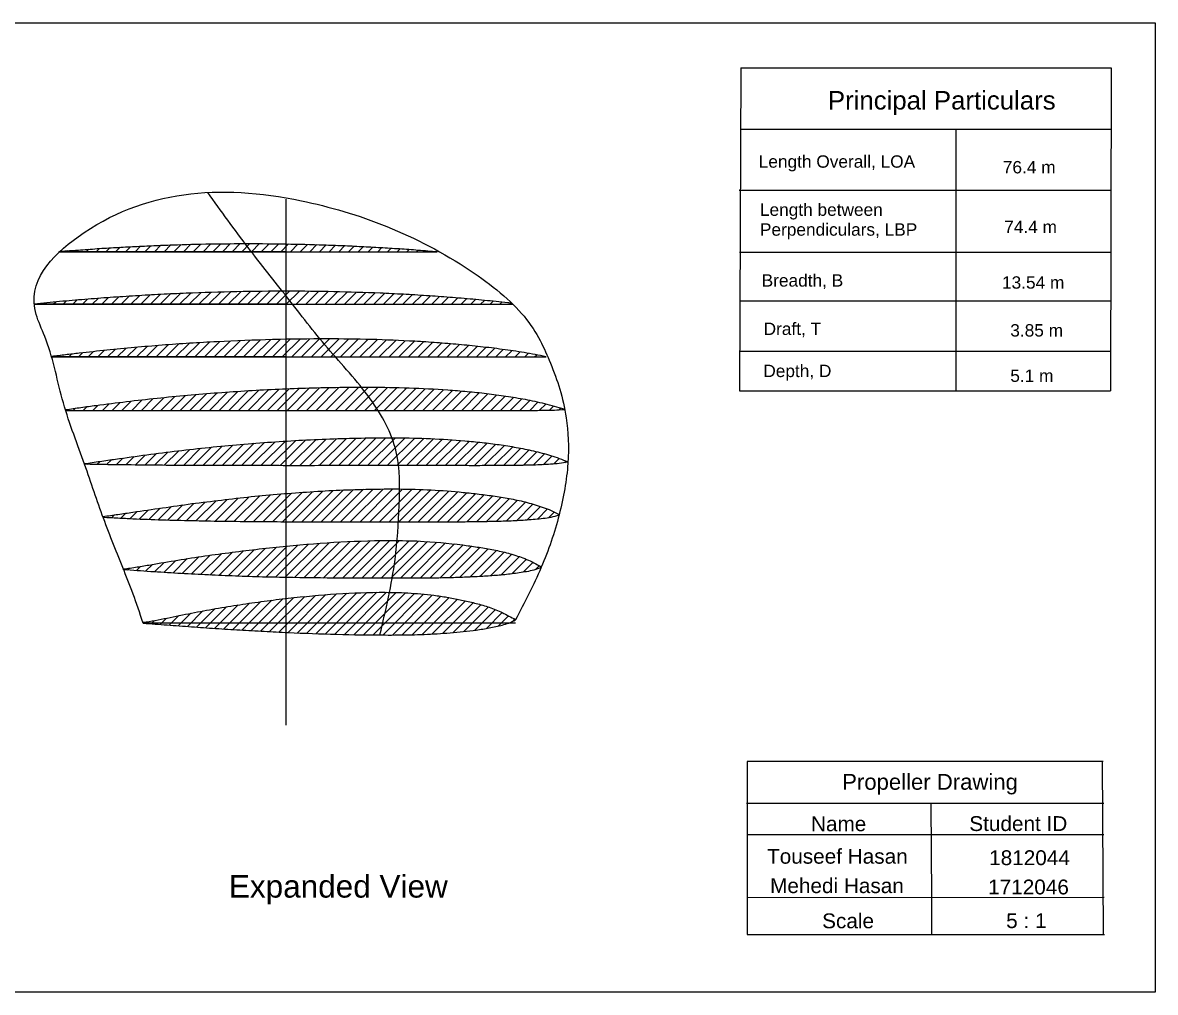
# Model space of a CAD drawing. Header units: inches. Extents: x 710 to 4048, y 319 to 1873.
# Drawn here: x 2233 to 4048, y 319 to 1873 of the extents above; entities that cross this region are included whole.
import ezdxf
from ezdxf.enums import TextEntityAlignment as Align

# ---------------------------------------------------------------- set-up
doc = ezdxf.new("R2010")
doc.units = ezdxf.units.IN
doc.header["$MEASUREMENT"] = 0
doc.layers.add('1', color=255, linetype='Continuous')
doc.layers.add('EXP SECTS', color=255, linetype='Continuous')
doc.layers.add('Text', color=255, linetype='Continuous', lineweight=13)
doc.styles.get("Standard").update_dxf_attribs({"font": 'arial.ttf'})
pattern_1 = [(45, (-2718.387, 901.953), (-7.778175, 7.778175), [])]

msp = doc.modelspace()

# ---------------------------------------------------------------- hatches: boundary and pattern name
at = {"layer": '1'}
h = msp.add_hatch(dxfattribs=at)
h.set_pattern_fill('ANSI31', color=256, scale=88)
h.set_pattern_definition(pattern_1)
edge = h.paths.add_edge_path()
edge.add_line((2896.8, 1506.2), (2896.8, 1506.3))
edge.add_spline(control_points=[(2896.8, 1506.3), (2891.8, 1506.8), (2881.7, 1507.6), (2861.5, 1509.3), (2836.3, 1511.1), (2806, 1513), (2775.8, 1514.7), (2745.5, 1516.1), (2705.1, 1517.6), (2654.7, 1518.9), (2594.1, 1519.4), (2533.6, 1518.9), (2483.1, 1517.6), (2442.8, 1516.1), (2412.5, 1514.7), (2382.2, 1513), (2351.9, 1511.2), (2325.7, 1509), (2305.5, 1508.1), (2295.4, 1506.9), (2291.5, 1506.5)], knot_values=[0.111835, 0.111835, 0.111835, 0.111835, 13.920372, 27.724026, 55.315535, 82.890312, 110.44982, 137.998619, 165.53672, 220.591546, 275.630385, 330.669225, 385.724054, 413.262736, 440.811164, 468.370634, 495.943874, 523.532014, 540.326135, 551.032568, 551.032568, 551.032568, 551.032568], degree=3, periodic=0)
edge.add_spline(control_points=[(2291.5, 1506.5), (2291.5, 1506.5), (2291.5, 1506.4), (2291.4, 1506.4)], knot_values=[536.767904, 536.767904, 536.767904, 536.767904, 536.916572, 536.916572, 536.916572, 536.916572], degree=3, periodic=0)
edge.add_line((2291.4, 1506.4), (2291.4, 1506.2))
edge.add_line((2291.4, 1506.2), (2896.8, 1506.2))
edge = h.paths.add_edge_path()
edge.add_spline(control_points=[(3018.4, 1421.9), (3017.8, 1422.4), (3017.3, 1423), (3016.7, 1423.5)], knot_values=[1210.177692, 1210.177692, 1210.177692, 1210.177692, 1212.124404, 1212.124404, 1212.124404, 1212.124404], degree=3, periodic=0)
edge.add_spline(control_points=[(3016.7, 1423.5), (3014.5, 1423.8), (3006, 1424.7), (2985.1, 1427), (2954.2, 1430), (2917, 1433.1), (2879.9, 1435.7), (2842.7, 1438), (2793.2, 1440.4), (2731.3, 1442.3), (2654.7, 1443.1), (2575.8, 1442.3), (2508.2, 1440.2), (2454.2, 1437.8), (2413.6, 1435.5), (2373, 1432.8), (2332.4, 1429.8), (2298.6, 1426.9), (2271.9, 1424.4), (2258.7, 1423), (2252.2, 1422.4)], knot_values=[10.722336, 10.722336, 10.722336, 10.722336, 16.999236, 33.984195, 67.912049, 101.799838, 135.655652, 169.487878, 203.298349, 270.871526, 338.414022, 412.173786, 485.965656, 522.881744, 559.816623, 596.775068, 633.758834, 670.772714, 689.292973, 707.03735, 707.03735, 707.03735, 707.03735], degree=3, periodic=0)
edge.add_spline(control_points=[(2252.2, 1422.4), (2252.2, 1422.2), (2252.2, 1422.1), (2252.2, 1421.9)], knot_values=[447.886919, 447.886919, 447.886919, 447.886919, 448.333474, 448.333474, 448.333474, 448.333474], degree=3, periodic=0)
edge.add_line((2252.2, 1421.9), (3018.4, 1421.9))
edge = h.paths.add_edge_path()
edge.add_line((3071.3, 1337.6), (3071.3, 1337.9))
edge.add_spline(control_points=[(3071.3, 1337.9), (3065.5, 1339.1), (3053.8, 1341.5), (3030.5, 1345.6), (3001.3, 1349.8), (2966.3, 1354), (2931.3, 1357.5), (2896.3, 1360.4), (2849.6, 1363.5), (2791.2, 1365.8), (2715.1, 1366.8), (2632.8, 1365.7), (2559.1, 1362.8), (2500.2, 1359.5), (2456, 1356.3), (2411.8, 1352.7), (2367.6, 1348.4), (2330.8, 1344.4), (2301.3, 1340.9), (2286.6, 1339.1), (2279.2, 1338.2)], knot_values=[0, 0, 0, 0, 16.236099, 32.403741, 64.574819, 96.631199, 128.618561, 160.555293, 192.452628, 256.164141, 319.826727, 400.196305, 480.619382, 520.866958, 561.148071, 601.466172, 641.834358, 682.253073, 702.48408, 722.729651, 722.729651, 722.729651, 722.729651], degree=3, periodic=0)
edge.add_line((2279.2, 1338.2), (2279.2, 1337.6))
edge.add_line((2279.2, 1337.6), (2654.7, 1337.6))
edge.add_line((2654.7, 1337.6), (3071.3, 1337.6))
edge = h.paths.add_edge_path()
edge.add_spline(control_points=[(3100.3, 1253.6), (3095.2, 1255.2), (3084.9, 1258.4), (3064.2, 1263.8), (3038.3, 1269.3), (3007.2, 1274.5), (2976.1, 1278.6), (2945, 1281.8), (2903.6, 1285.2), (2851.8, 1287.9), (2777.8, 1289.1), (2692, 1287.7), (2610.7, 1284.2), (2545.6, 1279.9), (2496.8, 1275.8), (2448, 1271.2), (2399.2, 1265.6), (2358.6, 1260.5), (2326.7, 1256.2), (2311.2, 1254), (2303.7, 1252.9)], knot_values=[0, 0, 0, 0, 14.736085, 29.348015, 58.239858, 86.880651, 115.375282, 143.773399, 172.112196, 228.679586, 285.177903, 373.913948, 462.726093, 507.186009, 551.70007, 596.268476, 640.912787, 685.623717, 708.009546, 728.490829, 728.490829, 728.490829, 728.490829], degree=3, periodic=0)
edge.add_spline(control_points=[(2303.7, 1252.9), (2303.8, 1252.6), (2304, 1252.2), (2304.1, 1251.9)], knot_values=[311.960941, 311.960941, 311.960941, 311.960941, 312.787248, 312.787248, 312.787248, 312.787248], degree=3, periodic=0)
edge.add_spline(control_points=[(2304.1, 1251.9), (2311.4, 1251.9), (2326.8, 1251.9), (2358.6, 1251.9), (2399.2, 1251.9), (2448, 1251.9), (2496.8, 1251.9), (2545.6, 1251.9), (2610.7, 1251.9), (2692, 1251.9), (2777.8, 1251.9), (2851.8, 1251.9), (2903.6, 1251.9), (2945, 1251.9), (2976.1, 1251.9), (3007.1, 1251.9), (3038.2, 1251.9), (3064.1, 1252), (3084.8, 1252.4), (3095.2, 1253), (3100.3, 1253.3)], knot_values=[2.198268, 2.198268, 2.198268, 2.198268, 22.182, 44.364, 88.727, 133.091, 177.454, 221.818, 266.181, 354.908, 443.635, 500.124, 556.613, 584.857, 613.102, 641.346, 669.591007, 697.835729, 711.96255, 726.102286, 726.102286, 726.102286, 726.102286], degree=3, periodic=0)
edge.add_line((3100.3, 1253.3), (3100.3, 1253.6))
h = msp.add_hatch(dxfattribs=at)
h.set_pattern_fill('ANSI31', color=256, scale=88)
h.set_pattern_definition(pattern_1)
edge = h.paths.add_edge_path()
edge.add_spline(control_points=[(2395.5, 996.4), (2402.3, 995.9), (2416.4, 994.9), (2445, 992.9), (2481.3, 990.6), (2524.8, 988.3), (2568.3, 986.4), (2611.8, 985), (2669.8, 983.6), (2742.3, 982.9), (2816, 982.7), (2876.2, 982.9), (2915.3, 983.3), (2946.5, 984.6), (2969.9, 985.7), (2993.4, 987.4), (3016.8, 989.8), (3036.4, 992.6), (3052.2, 995.5), (3059.8, 998.7), (3063.6, 1000.3)], knot_values=[0, 0, 0, 0, 18.730366, 38.552119, 78.181855, 117.789725, 157.379367, 196.954789, 236.517934, 315.628191, 394.733389, 437.327643, 479.92774, 501.241829, 522.56758, 543.922855, 565.331649, 586.854074, 597.753076, 609.133824, 609.133824, 609.133824, 609.133824], degree=3, periodic=0)
edge.add_line((3063.6, 1000.3), (3063.6, 1000.9))
edge.add_spline(control_points=[(3063.6, 1000.9), (3059.8, 1003.3), (3052.3, 1008), (3036.6, 1014.8), (3017.1, 1021.6), (2993.5, 1027.3), (2970, 1031.6), (2931, 1037.5), (2884.2, 1042.3), (2816, 1044), (2742.2, 1041.9), (2669.8, 1035.8), (2611.8, 1029.9), (2568.3, 1024.5), (2524.7, 1018.8), (2481.3, 1011.9), (2445, 1005.8), (2416.3, 1000.8), (2402, 998.8), (2394.9, 997.8)], knot_values=[0.600193, 0.600193, 0.600193, 0.600193, 12.96404, 24.645256, 47.202396, 69.15018, 90.814847, 112.354643, 176.560539, 219.171884, 298.304034, 377.651317, 417.412992, 457.257992, 497.169784, 537.192008, 577.30097, 597.356869, 616.740997, 616.740997, 616.740997, 616.740997], degree=3, periodic=0)
edge.add_spline(control_points=[(2394.9, 997.8), (2395.1, 997.3), (2395.3, 996.9), (2395.5, 996.4)], knot_values=[78.016888, 78.016888, 78.016888, 78.016888, 79.375033, 79.375033, 79.375033, 79.375033], degree=3, periodic=0)
edge = h.paths.add_edge_path()
edge.add_spline(control_points=[(3092.4, 1085.2), (3088.1, 1087.4), (3079.9, 1091.8), (3062.6, 1097.8), (3041.4, 1104.7), (3015.5, 1110.1), (2989.8, 1114.5), (2964.2, 1117.8), (2930, 1121.5), (2887.2, 1124.9), (2821.4, 1126.5), (2740.9, 1124.8), (2661.9, 1119.3), (2598.7, 1114.1), (2551.3, 1108.1), (2503.8, 1102.6), (2456.5, 1095.6), (2417, 1089.9), (2385.4, 1085.1), (2369.5, 1083), (2361.6, 1081.9)], knot_values=[0, 0, 0, 0, 13.013089, 25.461005, 49.882996, 73.764064, 97.413447, 120.935161, 144.387619, 191.158908, 237.811097, 324.053163, 410.458172, 453.741313, 497.147211, 540.585616, 584.131252, 627.704729, 649.493153, 671.256662, 671.256662, 671.256662, 671.256662], degree=3, periodic=0)
edge.add_line((2361.6, 1081.9), (2361.6, 1080.8))
edge.add_spline(control_points=[(2361.6, 1080.8), (2369.5, 1080.4), (2385.3, 1079.4), (2417, 1077.9), (2456.5, 1076.4), (2503.9, 1075.3), (2551.3, 1074.3), (2598.8, 1073.9), (2662, 1073.3), (2741, 1073.3), (2821.4, 1073.3), (2887.2, 1073.3), (2929.9, 1073.3), (2964.1, 1073.7), (2989.8, 1074.2), (3015.4, 1075), (3041.1, 1076.5), (3062.5, 1078.4), (3079.8, 1080.5), (3088.1, 1083.3), (3092.4, 1084.6)], knot_values=[0, 0, 0, 0, 21.593269, 43.175759, 86.31855, 129.446631, 172.56797, 215.683413, 258.797738, 345.023984, 431.249984, 477.883984, 524.517245, 547.835808, 571.158524, 594.488574, 617.842748, 641.25738, 653.053596, 665.19197, 665.19197, 665.19197, 665.19197], degree=3, periodic=0)
edge.add_line((3092.4, 1084.6), (3092.4, 1085.2))
edge = h.paths.add_edge_path()
edge.add_spline(control_points=[(2332.3, 1165.6), (2340.4, 1165.4), (2356.8, 1165.1), (2390, 1164.6), (2431.6, 1164.1), (2481.5, 1163.7), (2548.2, 1163.4), (2631.4, 1163.3), (2731.3, 1163.3), (2816.3, 1163.3), (2886.3, 1163.3), (2932.1, 1163.3), (2968.8, 1163.3), (2996.3, 1163.4), (3023.7, 1163.6), (3051.3, 1164.1), (3074.2, 1165.1), (3092.6, 1166.5), (3101.7, 1168.1), (3106.2, 1169)], knot_values=[0, 0, 0, 0, 22.175626, 44.887464, 90.308879, 135.72929, 181.147919, 271.984058, 362.821058, 453.657058, 503.652058, 553.647058, 578.645078, 603.642295, 628.641144, 653.644264, 678.668304, 691.217205, 703.876791, 703.876791, 703.876791, 703.876791], degree=3, periodic=0)
edge.add_line((3106.2, 1169), (3106.2, 1169.4))
edge.add_spline(control_points=[(3106.2, 1169.4), (3101.7, 1171.3), (3092.7, 1175.1), (3074.3, 1181), (3051.5, 1187.3), (3023.8, 1192.7), (2996.3, 1197.2), (2968.8, 1200.5), (2932.1, 1204), (2886.3, 1207.2), (2816.3, 1208.5), (2731.3, 1206.9), (2631.3, 1201.9), (2548.1, 1194.4), (2481.5, 1187.4), (2431.6, 1180.7), (2389.9, 1175), (2356.7, 1170.2), (2340.2, 1167.8), (2331.9, 1166.5)], knot_values=[0.238281, 0.238281, 0.238281, 0.238281, 13.710689, 26.875917, 52.784474, 78.295016, 103.612443, 128.801055, 153.914192, 204.020501, 254.029096, 344.876462, 435.835489, 527.011865, 572.696867, 618.497087, 664.339974, 687.285055, 710.005494, 710.005494, 710.005494, 710.005494], degree=3, periodic=0)
edge.add_spline(control_points=[(2331.9, 1166.5), (2332, 1166.2), (2332.1, 1165.9), (2332.3, 1165.6)], knot_values=[240.074284, 240.074284, 240.074284, 240.074284, 240.90716, 240.90716, 240.90716, 240.90716], degree=3, periodic=0)
h = msp.add_hatch(dxfattribs=at)
h.set_pattern_fill('ANSI31', color=256, scale=88)
h.set_pattern_definition(pattern_1)
edge = h.paths.add_edge_path()
edge.add_spline(control_points=[(2425.6, 910.8), (2432, 910.4), (2445, 909.6), (2470.8, 907.4), (2503.1, 905), (2541.9, 902.4), (2580.7, 899.9), (2619.5, 897.7), (2671.2, 895.2), (2735.8, 892.8), (2801.4, 891.7), (2855.2, 892), (2890, 893.4), (2917.8, 895.3), (2938.7, 897.2), (2959.6, 899.7), (2980.5, 903.2), (2997.9, 906.8), (3012.1, 910.7), (3018.8, 914.2), (3022.2, 916)], knot_values=[0, 0, 0, 0, 19.435304, 38.887509, 77.779439, 116.651841, 155.509835, 194.353475, 233.183149, 310.79753, 388.369313, 430.135434, 471.935834, 492.869728, 513.840666, 534.869157, 556.03896, 577.406547, 588.319053, 599.899758, 599.899758, 599.899758, 599.899758], degree=3, periodic=0)
edge.add_line((3022.2, 916), (3022.2, 916.7))
edge.add_spline(control_points=[(3022.2, 916.7), (3018.7, 918.5), (3011.7, 922.2), (2998.2, 929.6), (2980.8, 936.6), (2959.7, 942.7), (2938.7, 947.4), (2917.9, 951.6), (2890.1, 956), (2855.2, 959.5), (2801.4, 961), (2735.7, 958.5), (2671.1, 952.5), (2619.4, 946.2), (2580.6, 940.7), (2541.8, 934.4), (2503.1, 927), (2470.8, 920.5), (2445, 915), (2432, 913.1), (2425.6, 912.2)], knot_values=[0, 0, 0, 0, 11.831083, 23.634349, 46.218638, 67.996286, 89.419949, 110.706505, 131.849591, 173.825683, 215.612708, 293.218235, 371.096207, 410.161738, 449.337136, 488.63255, 528.084406, 567.65482, 587.438615, 607.057048, 607.057048, 607.057048, 607.057048], degree=3, periodic=0)
edge.add_line((2425.6, 912.2), (2425.6, 910.8))

# ---------------------------------------------------------------- linework, layer by layer
for p, q in [((3383.5, 1800.7), (3381.6, 1283)), ((3383.5, 1800.7), (3977.2, 1800.7)), ((3977.2, 1800.7), (3975.8, 1283)), ((3383.8, 1702.4), (3976.2, 1702.4)), ((3727.9, 1702.4), (3727.9, 1283)), ((3380.7, 1604.7), (3976.1, 1604.7)), ((2291.4, 1506.2), (2291.4, 1506.5)), ((2291.4, 1506.2), (2896.8, 1506.2)), ((2896.8, 1506.2), (2896.8, 1506.3)), ((3381.6, 1505.4), (3975.9, 1505.4)), ((2251.3, 1421.9), (2251.3, 1422.3)), ((2251.3, 1421.9), (3018.4, 1421.9)), ((3381.6, 1427.3), (3976.1, 1427.3)), ((3381.2, 1347), (3976, 1347)), ((2279.2, 1337.6), (2279.2, 1338.2)), ((2279.2, 1337.6), (3071.3, 1337.6)), ((3381.6, 1283), (3975.8, 1283)), ((2301.6, 1251.9), (2301.6, 1252.6)), ((2331.7, 1165.6), (2331.7, 1166.5)), ((2361.6, 1080.8), (2361.6, 1081.9)), ((2394.3, 996.5), (2394.3, 997.7)), ((2425.6, 910.8), (2425.6, 912.2)), ((3022.2, 916), (3022.2, 916.7)), ((3962.3, 689.7), (3964, 412.6)), ((3964.3, 688.9), (3393.6, 688.9)), ((3393.6, 688.9), (3393.6, 411.8)), ((3392.8, 622.4), (3965.2, 622.4)), ((3688.2, 622), (3689.2, 471.4)), ((3393.3, 571.9), (3965.3, 571.9)), ((3965.6, 471.2), (3393.6, 470.9)), ((3689.2, 471.4), (3689.2, 411.8)), ((3393.6, 411.8), (3966, 411.8))]:
    msp.add_line(p, q)
msp.add_lwpolyline([(709.7, 1873.3), (4047.7, 1873.3), (4047.7, 319.2), (709.7, 319.2)], close=True)
for points in [[(2291.4, 1506.5), (2303.3, 1507.7), (2321.7, 1508.9), (2352, 1511.1), (2382.2, 1513), (2412.5, 1514.6), (2442.8, 1516), (2473, 1517.2), (2533.6, 1518.7), (2594.1, 1519.2), (2654.7, 1518.7), (2715.2, 1517.2), (2745.5, 1516.1), (2775.7, 1514.6), (2806, 1513), (2836.3, 1511.1), (2866.6, 1508.9), (2881.7, 1507.6), (2896.8, 1506.3)], [(3071.3, 1337.9), (3053.8, 1341.4), (3036.3, 1344.5), (3001.3, 1349.7), (2966.3, 1353.9), (2931.3, 1357.4), (2896.3, 1360.3), (2861.2, 1362.6), (2791.2, 1365.5), (2721.2, 1366.4), (2632.8, 1365.3), (2544.4, 1361.9), (2500.2, 1359.4), (2456, 1356.3), (2411.8, 1352.6), (2367.6, 1348.3), (2323.4, 1343.5), (2301.3, 1340.9), (2279.2, 1338.2)], [(3100.3, 1253.6), (3084.8, 1258.3), (3069.3, 1262.4), (3038.2, 1269.1), (3007.1, 1274.3), (2976.1, 1278.5), (2945, 1281.7), (2913.9, 1284.2), (2851.8, 1287.5), (2789.6, 1288.6), (2692, 1287.3), (2594.4, 1283), (2545.6, 1279.7), (2496.8, 1275.7), (2448, 1271), (2399.2, 1265.5), (2350.4, 1259.4), (2326, 1256.1), (2301.6, 1252.6)], [(2301.6, 1251.9), (2326, 1251.9), (2350.4, 1251.9), (2399.2, 1251.9), (2448, 1251.9), (2496.8, 1251.9), (2545.6, 1251.9), (2594.4, 1251.9), (2692, 1251.9), (2789.6, 1251.9), (2851.8, 1251.9), (2913.9, 1251.9), (2945, 1251.9), (2976.1, 1251.9), (3007.1, 1251.9), (3038.2, 1251.9), (3069.3, 1252.1), (3084.8, 1252.5), (3100.3, 1253.3)], [(2331.7, 1166.5), (2356.6, 1170.2), (2381.6, 1173.8), (2431.6, 1180.7), (2481.5, 1187.1), (2531.5, 1192.6), (2631.4, 1201.2), (2731.3, 1206.4), (2831.3, 1208), (2886.3, 1206.7), (2941.3, 1203), (2968.8, 1200.4), (2996.2, 1197), (3023.7, 1192.6), (3051.2, 1187), (3078.7, 1179.5), (3092.5, 1174.9), (3106.2, 1169.4)], [(3106.2, 1169), (3092.5, 1166.7), (3078.7, 1165.5), (3051.2, 1164.2), (3023.7, 1163.7), (2996.2, 1163.5), (2968.8, 1163.3), (2941.3, 1163.3), (2886.3, 1163.3), (2831.3, 1163.3), (2731.3, 1163.3), (2631.4, 1163.3), (2531.5, 1163.5), (2481.5, 1163.7), (2431.6, 1164.1), (2381.6, 1164.7), (2356.6, 1165.1), (2331.7, 1165.6)], [(2361.6, 1081.9), (2385.4, 1085.2), (2409.1, 1088.7), (2456.5, 1095.6), (2503.9, 1102.4), (2551.3, 1108.2), (2598.8, 1113.7), (2646.2, 1118), (2741, 1124.1), (2835.9, 1125.9), (2887.2, 1124.5), (2938.5, 1120.5), (2964.1, 1117.7), (2989.8, 1114.3), (3015.4, 1110), (3041.1, 1104.3), (3066.7, 1096.3), (3079.5, 1091.5), (3092.4, 1085.2)], [(2361.6, 1080.8), (2385.4, 1079.5), (2409.1, 1078.3), (2456.5, 1076.5), (2503.9, 1075.3), (2551.3, 1074.4), (2598.8, 1073.9), (2646.2, 1073.5), (2741, 1073.3), (2835.9, 1073.3), (2887.2, 1073.3), (2938.5, 1073.5), (2964.1, 1073.8), (2989.8, 1074.3), (3015.4, 1075.1), (3041.1, 1076.6), (3066.7, 1079), (3079.5, 1080.9), (3092.4, 1084.6)], [(2394.3, 997.7), (2416, 1000.9), (2437.8, 1004.5), (2481.3, 1011.9), (2524.8, 1018.6), (2568.3, 1024.5), (2611.8, 1029.8), (2655.3, 1034.3), (2742.3, 1041.1), (2829.4, 1043.3), (2876.2, 1042), (2946.5, 1035), (2969.9, 1031.5), (2993.4, 1027.1), (3016.8, 1021.3), (3040.2, 1013.1), (3051.9, 1007.8), (3063.6, 1000.9)], [(3063.6, 1000.3), (3051.9, 995.9), (3040.2, 993.4), (3016.8, 989.9), (2993.4, 987.5), (2969.9, 985.8), (2946.5, 984.6), (2923.1, 983.7), (2876.2, 983), (2829.4, 982.8), (2742.3, 983), (2655.3, 984), (2611.8, 985), (2568.3, 986.5), (2524.8, 988.4), (2481.3, 990.7), (2437.8, 993.4), (2416, 994.9), (2394.3, 996.5)], [(2425.6, 912.2), (2444.9, 915.2), (2464.3, 919.1), (2503.1, 927), (2541.9, 934.2), (2580.7, 940.5), (2619.5, 946.1), (2658.2, 950.8), (2735.8, 957.8), (2813.4, 960.3), (2855.1, 959), (2896.9, 954.8), (2917.8, 951.5), (2938.7, 947.3), (2959.5, 942.5), (2980.4, 936.4), (3001.3, 927.8), (3011.8, 922.3), (3022.2, 916.7)], [(2425.6, 910.8), (2444.9, 909.5), (2464.3, 908), (2503.1, 905.1), (2541.9, 902.4), (2580.7, 900), (2619.5, 897.8), (2658.2, 895.9), (2735.8, 893), (2813.4, 891.9), (2855.1, 892.2), (2896.9, 893.9), (2917.8, 895.4), (2938.7, 897.3), (2959.5, 899.9), (2980.4, 903.3), (3001.3, 907.8), (3011.8, 911), (3022.2, 916)]]:
    msp.add_spline(points, degree=3)
msp.add_open_spline([(3016.7, 1423.5), (3014.5, 1423.8), (3006, 1424.7), (2985.1, 1427), (2954.2, 1430), (2917, 1433.1), (2879.9, 1435.7), (2842.7, 1438), (2793.2, 1440.4), (2731.3, 1442.3), (2654.7, 1443.1), (2575.8, 1442.3), (2508.2, 1440.2), (2454.2, 1437.8), (2413.6, 1435.5), (2373, 1432.8), (2332.4, 1429.8), (2298.6, 1426.9), (2271.6, 1424.3), (2258.1, 1423), (2251.3, 1422.3)], degree=3, knots=[10.722336, 10.722336, 10.722336, 10.722336, 16.999236, 33.984195, 67.912049, 101.799838, 135.655652, 169.487878, 203.298349, 270.871526, 338.414022, 412.173786, 485.965656, 522.881744, 559.816623, 596.775068, 633.758834, 670.772714, 689.292973, 707.821164, 707.821164, 707.821164, 707.821164])
for p, q in [((2654.7, 747.4), (2654.7, 1590.5)), ((2654.7, 1506.2), (2291.4, 1506.2)), ((2654.7, 1506.2), (2729.3, 1506.2)), ((2654.7, 1506.2), (2896.8, 1506.2)), ((2654.7, 1421.9), (2251.3, 1421.9)), ((2654.7, 1421.9), (2729.3, 1421.9)), ((2654.7, 1421.9), (3018.4, 1421.9)), ((2654.7, 1337.6), (2279.2, 1337.6)), ((2654.7, 1337.6), (2729.3, 1337.6)), ((2654.7, 1337.6), (3071.3, 1337.6)), ((2425.6, 911.5), (3022.2, 911.5))]:
    msp.add_line(p, q, dxfattribs=at)
msp.add_open_spline([(2425.6, 910.8), (2415.3, 944.2), (2392.9, 1000.7), (2359.4, 1083.4), (2331.6, 1169), (2292.8, 1268.8), (2279.1, 1350.4), (2230.5, 1449.4), (2377.9, 1602.1), (2631.7, 1621.3), (2901.5, 1519.3), (3016, 1427.5), (3057.7, 1376.1), (3082, 1321.6), (3104.7, 1256.2), (3109.5, 1168.2), (3094.2, 1082.9), (3065.2, 997.9), (3036.8, 943.8), (3022.2, 916)], degree=3, knots=[0, 0, 0, 0, 81.750512, 163.945549, 245.295184, 326.659502, 405.977917, 435.039825, 571.578485, 910.581114, 1143.692256, 1235.691175, 1235.691175, 1334.575864, 1452.847787, 1529.685769, 1607.365846, 1688.345031, 1773.753096, 1773.753096, 1773.753096, 1773.753096], dxfattribs=at)
msp.add_spline([(2805.1, 891.9), (2829.4, 1013.1), (2835.9, 1099.6), (2831.3, 1185.6), (2789.6, 1270.3), (2721.2, 1352), (2657, 1432.4), (2594.1, 1512.7), (2529.3, 1601.2)], degree=3, dxfattribs=at)

# ---------------------------------------------------------------- texts
at = {"layer": '1', "color": 5, "attachment_point": 7, "line_spacing_factor": 0.963855}
for s, insert, char_height, width in [('{\\C7;Principal Particulars}', (3523, 1725.2), 29.566, 445.622), ('{\\C7;Length Overall, LOA}', (3412.2, 1634.9), 19.801, 258.842), ('{\\C7;76.4 m}', (3803.3, 1631.5), 19.801, 116.539), ('{\\C7;Length between \\PPerpendiculars, LBP}', (3414.1, 1525.9), 19.801, 259.08), ('{\\C7;74.4 m}', (3805.5, 1536.1), 19.801, 116.539), ('{\\C7;Breadth, B}', (3416.9, 1446.6), 19.801, 294.42), ('{\\C7;13.54 m}', (3802, 1446.7), 19.801, 116.539), ('{\\C7;Draft, T}', (3420, 1369.1), 19.801, 298.444), ('{\\C7;3.85 m}', (3815.3, 1370), 19.801, 100.913), ('{\\C7;Depth, D}', (3419.5, 1299.3), 19.801, 298.444), ('{\\C7;5.1 m}', (3815.3, 1297.3), 19.801, 100.913)]:
    msp.add_mtext(s, dxfattribs=dict(at, insert=insert, char_height=char_height, width=width))
at = {"layer": 'EXP SECTS', "color": 0, "linetype": 'Continuous'}
msp.add_text('Expanded View', height=36.135, dxfattribs=at).set_placement((2738.5, 471), align=Align.CENTER)
at = {"layer": 'Text', "color": 7, "true_color": 0xffffff, "attachment_point": 7, "line_spacing_factor": 0.963855}
for s, insert, char_height, width in [('{\\C7;Propeller Drawing}', (3545.9, 636.2), 25.365, 549.285), ('{\\C7;Name}', (3495.9, 577.1), 23.79, 471.704), ('{\\C7;Student ID}', (3749.6, 577.4), 23.793, 471.704), ('{\\C7;Touseef Hasan}', (3425.5, 525), 23.793, 471.704), ('{\\C7;1812044}', (3781.4, 522.7), 23.793, 471.704), ('{\\C7;Mehedi Hasan}', (3430.4, 477.9), 23.793, 471.704), ('{\\C7;1712046}', (3779.8, 475.8), 23.793, 471.704), ('{\\C7;Scale}', (3513.8, 421.5), 23.793, 471.704), ('\\pxt2,3;{\\C7;5 : 1}', (3808.7, 421.8), 23.793, 471.704)]:
    msp.add_mtext(s, dxfattribs=dict(at, insert=insert, char_height=char_height, width=width))

doc.saveas('drawing.dxf')
